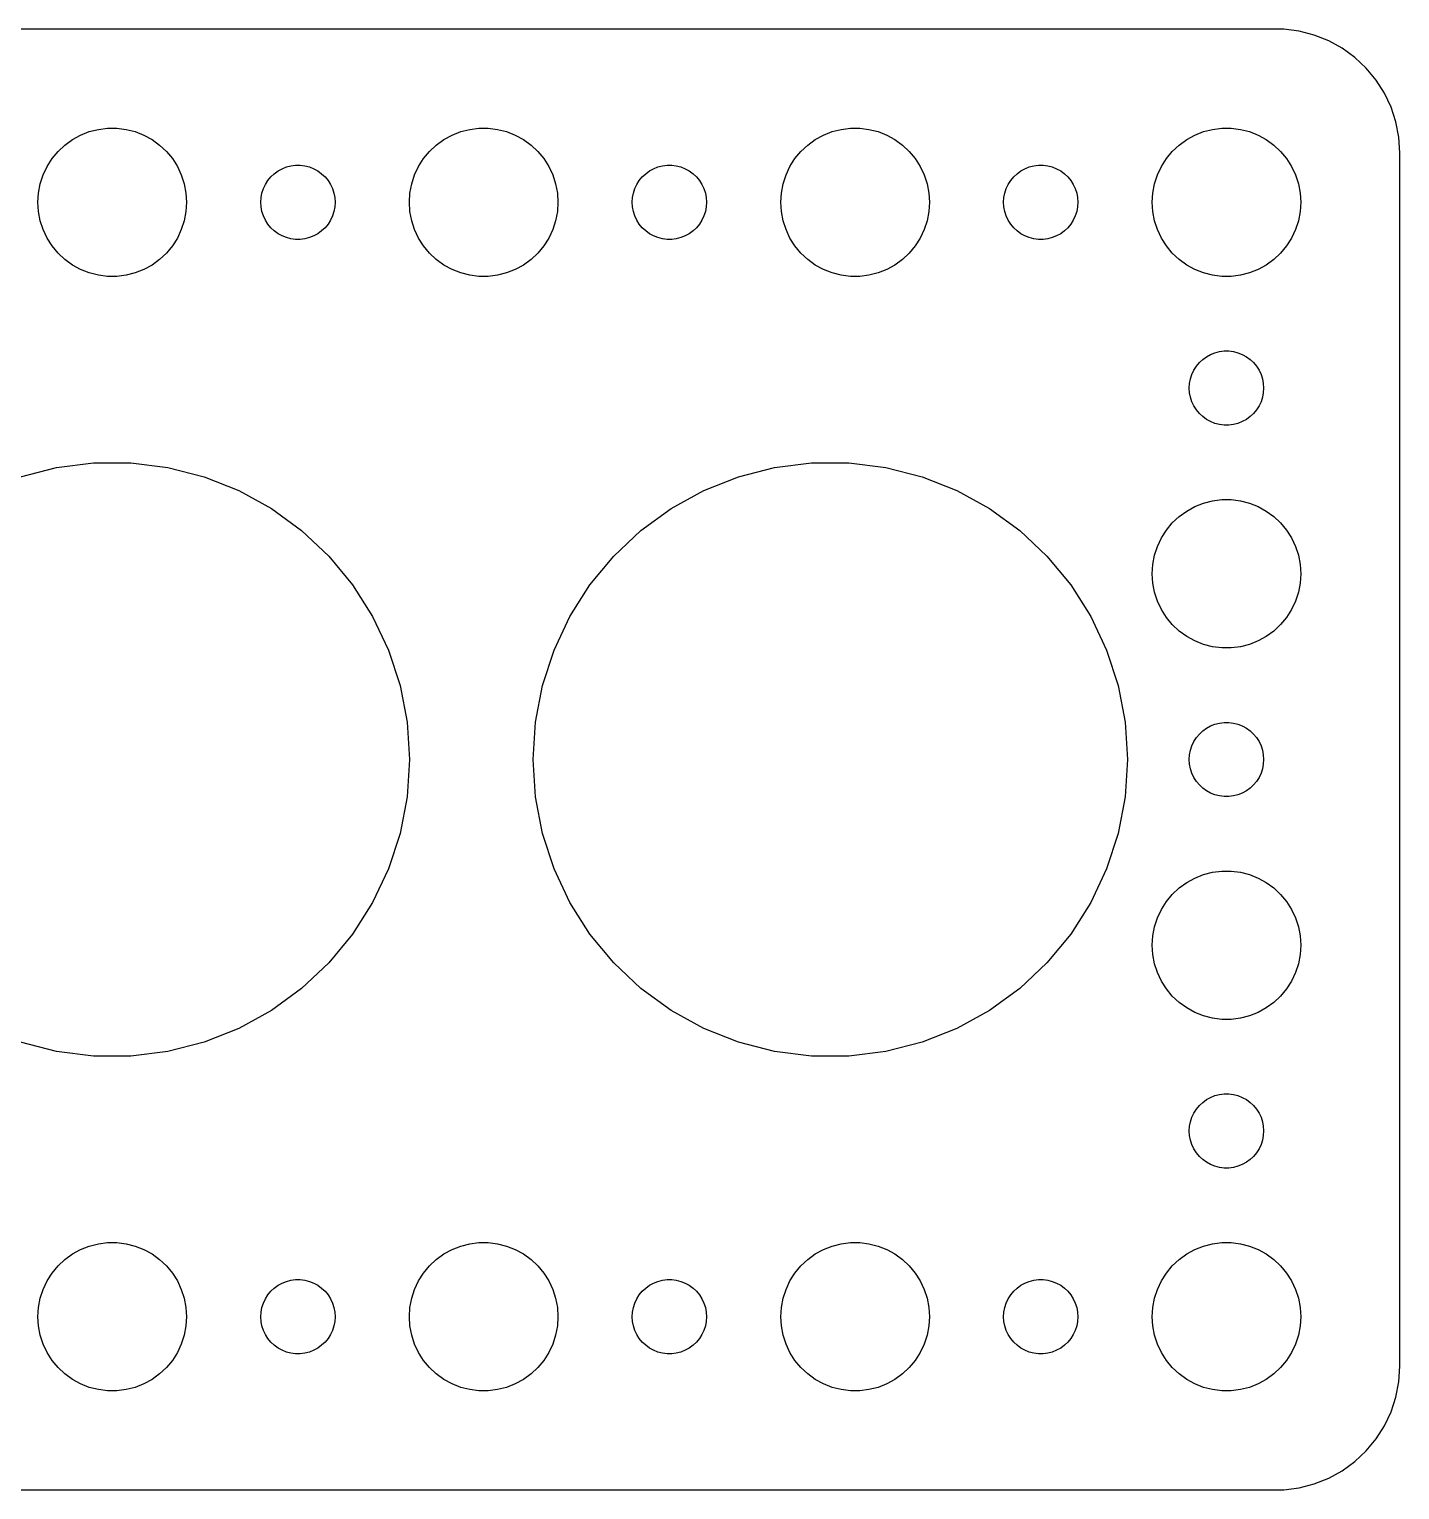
# Model space of a CAD drawing. Header units: metres. Extents: x -52 to 52, y 40 to 98.
# Drawn here: x -3.4 to 52, y 39.5 to 98.5 of the extents above; entities that cross this region are included whole.
import ezdxf

# ---------------------------------------------------------------- set-up
doc = ezdxf.new("R2010")
doc.units = ezdxf.units.M

msp = doc.modelspace()

# ---------------------------------------------------------------- linework, layer by layer
for p, q in [((47.3139, 98.4901), (-47.3139, 98.4901)), ((47.9369, 98.4114), (47.3139, 98.4901)), ((48.5451, 98.2553), (47.9369, 98.4114)), ((49.1289, 98.0241), (48.5451, 98.2553)), ((49.6791, 97.7216), (49.1289, 98.0241)), ((50.1871, 97.3526), (49.6791, 97.7216)), ((50.6448, 96.9227), (50.1871, 97.3526)), ((51.0451, 96.4389), (50.6448, 96.9227)), ((51.3815, 95.9088), (51.0451, 96.4389)), ((51.6489, 95.3406), (51.3815, 95.9088)), ((51.8429, 94.7434), (51.6489, 95.3406)), ((-0.92705, 94.3532), (-0.56213, 94.4469)), ((-0.56213, 94.4469), (-0.18837, 94.4941)), ((-0.18837, 94.4941), (0.18837, 94.4941)), ((0.18837, 94.4941), (0.56213, 94.4469)), ((0.56213, 94.4469), (0.92705, 94.3532)), ((14.0729, 94.3532), (14.4379, 94.4469)), ((14.4379, 94.4469), (14.8116, 94.4941)), ((14.8116, 94.4941), (15.1884, 94.4941)), ((15.1884, 94.4941), (15.5621, 94.4469)), ((15.5621, 94.4469), (15.927, 94.3532)), ((29.0729, 94.3532), (29.4379, 94.4469)), ((29.4379, 94.4469), (29.8116, 94.4941)), ((29.8116, 94.4941), (30.1884, 94.4941)), ((30.1884, 94.4941), (30.5621, 94.4469)), ((30.5621, 94.4469), (30.927, 94.3532)), ((44.0729, 94.3532), (44.4379, 94.4469)), ((44.4379, 94.4469), (44.8116, 94.4941)), ((44.8116, 94.4941), (45.1884, 94.4941)), ((45.1884, 94.4941), (45.5621, 94.4469)), ((45.5621, 94.4469), (45.927, 94.3532)), ((51.9606, 94.1267), (51.8429, 94.7434)), ((-2.1869, 93.5536), (-1.91226, 93.8115)), ((-1.91226, 93.8115), (-1.60747, 94.033)), ((-1.60747, 94.033), (-1.27733, 94.2145)), ((-1.27733, 94.2145), (-0.92705, 94.3532)), ((0.92705, 94.3532), (1.27733, 94.2145)), ((1.27733, 94.2145), (1.60747, 94.033)), ((1.60747, 94.033), (1.91226, 93.8115)), ((1.91226, 93.8115), (2.1869, 93.5536)), ((12.8131, 93.5536), (13.0877, 93.8115)), ((13.0877, 93.8115), (13.3925, 94.033)), ((13.3925, 94.033), (13.7227, 94.2145)), ((13.7227, 94.2145), (14.0729, 94.3532)), ((15.927, 94.3532), (16.2773, 94.2145)), ((16.2773, 94.2145), (16.6075, 94.033)), ((16.6075, 94.033), (16.9123, 93.8115)), ((16.9123, 93.8115), (17.1869, 93.5536)), ((27.8131, 93.5536), (28.0877, 93.8115)), ((28.0877, 93.8115), (28.3925, 94.033)), ((28.3925, 94.033), (28.7227, 94.2145)), ((28.7227, 94.2145), (29.0729, 94.3532)), ((30.927, 94.3532), (31.2773, 94.2145)), ((31.2773, 94.2145), (31.6075, 94.033)), ((31.6075, 94.033), (31.9123, 93.8115)), ((31.9123, 93.8115), (32.1869, 93.5536)), ((42.8131, 93.5536), (43.0877, 93.8115)), ((43.0877, 93.8115), (43.3925, 94.033)), ((43.3925, 94.033), (43.7227, 94.2145)), ((43.7227, 94.2145), (44.0729, 94.3532)), ((45.927, 94.3532), (46.2773, 94.2145)), ((46.2773, 94.2145), (46.6075, 94.033)), ((46.6075, 94.033), (46.9123, 93.8115)), ((46.9123, 93.8115), (47.1869, 93.5536)), ((52, 93.5), (51.9606, 94.1267)), ((-2.62891, 92.9453), (-2.42705, 93.2634)), ((-2.42705, 93.2634), (-2.1869, 93.5536)), ((2.1869, 93.5536), (2.42705, 93.2634)), ((2.42705, 93.2634), (2.62891, 92.9453)), ((12.3711, 92.9453), (12.5729, 93.2634)), ((12.5729, 93.2634), (12.8131, 93.5536)), ((17.1869, 93.5536), (17.427, 93.2634)), ((17.427, 93.2634), (17.6289, 92.9453)), ((27.3711, 92.9453), (27.5729, 93.2634)), ((27.5729, 93.2634), (27.8131, 93.5536)), ((32.1869, 93.5536), (32.427, 93.2634)), ((32.427, 93.2634), (32.6289, 92.9453)), ((42.3711, 92.9453), (42.5729, 93.2634)), ((42.5729, 93.2634), (42.8131, 93.5536)), ((47.1869, 93.5536), (47.427, 93.2634)), ((47.427, 93.2634), (47.6289, 92.9453)), ((52, 44.5), (52, 93.5)), ((-2.90575, 92.2461), (-2.78932, 92.6044)), ((-2.78932, 92.6044), (-2.62891, 92.9453)), ((2.62891, 92.9453), (2.78932, 92.6044)), ((2.78932, 92.6044), (2.90575, 92.2461)), ((6.40654, 92.5268), (6.54385, 92.6558)), ((6.54385, 92.6558), (6.69626, 92.7665)), ((6.69626, 92.7665), (6.86133, 92.8572)), ((6.86133, 92.8572), (7.03647, 92.9266)), ((7.03647, 92.9266), (7.21892, 92.9734)), ((7.21892, 92.9734), (7.40581, 92.997)), ((7.40581, 92.997), (7.59418, 92.997)), ((7.59418, 92.997), (7.78107, 92.9734)), ((7.78107, 92.9734), (7.96352, 92.9266)), ((7.96352, 92.9266), (8.13866, 92.8572)), ((8.13866, 92.8572), (8.30373, 92.7665)), ((8.30373, 92.7665), (8.45613, 92.6558)), ((8.45613, 92.6558), (8.59344, 92.5268)), ((12.0942, 92.2461), (12.2107, 92.6044)), ((12.2107, 92.6044), (12.3711, 92.9453)), ((17.6289, 92.9453), (17.7893, 92.6044)), ((17.7893, 92.6044), (17.9057, 92.2461)), ((21.4065, 92.5268), (21.5439, 92.6558)), ((21.5439, 92.6558), (21.6963, 92.7665)), ((21.6963, 92.7665), (21.8613, 92.8572)), ((21.8613, 92.8572), (22.0365, 92.9266)), ((22.0365, 92.9266), (22.2189, 92.9734)), ((22.2189, 92.9734), (22.4058, 92.997)), ((22.4058, 92.997), (22.5942, 92.997)), ((22.5942, 92.997), (22.7811, 92.9734)), ((22.7811, 92.9734), (22.9635, 92.9266)), ((22.9635, 92.9266), (23.1387, 92.8572)), ((23.1387, 92.8572), (23.3037, 92.7665)), ((23.3037, 92.7665), (23.4561, 92.6558)), ((23.4561, 92.6558), (23.5934, 92.5268)), ((27.0942, 92.2461), (27.2107, 92.6044)), ((27.2107, 92.6044), (27.3711, 92.9453)), ((32.6289, 92.9453), (32.7893, 92.6044)), ((32.7893, 92.6044), (32.9057, 92.2461)), ((36.4065, 92.5268), (36.5439, 92.6558)), ((36.5439, 92.6558), (36.6963, 92.7665)), ((36.6963, 92.7665), (36.8613, 92.8572)), ((36.8613, 92.8572), (37.0365, 92.9266)), ((37.0365, 92.9266), (37.2189, 92.9734)), ((37.2189, 92.9734), (37.4058, 92.997)), ((37.4058, 92.997), (37.5942, 92.997)), ((37.5942, 92.997), (37.7811, 92.9734)), ((37.7811, 92.9734), (37.9635, 92.9266)), ((37.9635, 92.9266), (38.1387, 92.8572)), ((38.1387, 92.8572), (38.3037, 92.7665)), ((38.3037, 92.7665), (38.4561, 92.6558)), ((38.4561, 92.6558), (38.5934, 92.5268)), ((42.0942, 92.2461), (42.2107, 92.6044)), ((42.2107, 92.6044), (42.3711, 92.9453)), ((47.6289, 92.9453), (47.7893, 92.6044)), ((47.7893, 92.6044), (47.9057, 92.2461)), ((-2.97633, 91.876), (-2.90575, 92.2461)), ((2.90575, 92.2461), (2.97633, 91.876)), ((6.04712, 91.873), (6.10533, 92.0522)), ((6.10533, 92.0522), (6.18553, 92.2226)), ((6.18553, 92.2226), (6.28647, 92.3817)), ((6.28647, 92.3817), (6.40654, 92.5268)), ((8.59344, 92.5268), (8.71352, 92.3817)), ((8.71352, 92.3817), (8.81445, 92.2226)), ((8.81445, 92.2226), (8.89465, 92.0522)), ((8.89465, 92.0522), (8.95287, 91.873)), ((12.0237, 91.876), (12.0942, 92.2461)), ((17.9057, 92.2461), (17.9763, 91.876)), ((21.0471, 91.873), (21.1053, 92.0522)), ((21.1053, 92.0522), (21.1855, 92.2226)), ((21.1855, 92.2226), (21.2865, 92.3817)), ((21.2865, 92.3817), (21.4065, 92.5268)), ((23.5934, 92.5268), (23.7135, 92.3817)), ((23.7135, 92.3817), (23.8145, 92.2226)), ((23.8145, 92.2226), (23.8947, 92.0522)), ((23.8947, 92.0522), (23.9529, 91.873)), ((27.0237, 91.876), (27.0942, 92.2461)), ((32.9057, 92.2461), (32.9763, 91.876)), ((36.0471, 91.873), (36.1053, 92.0522)), ((36.1053, 92.0522), (36.1855, 92.2226)), ((36.1855, 92.2226), (36.2865, 92.3817)), ((36.2865, 92.3817), (36.4065, 92.5268)), ((38.5934, 92.5268), (38.7135, 92.3817)), ((38.7135, 92.3817), (38.8145, 92.2226)), ((38.8145, 92.2226), (38.8947, 92.0522)), ((38.8947, 92.0522), (38.9529, 91.873)), ((42.0237, 91.876), (42.0942, 92.2461)), ((47.9057, 92.2461), (47.9763, 91.876)), ((-3, 91.5), (-2.97633, 91.876)), ((-2.97633, 91.124), (-3, 91.5)), ((2.97633, 91.876), (3, 91.5)), ((3, 91.5), (2.97633, 91.124)), ((6, 91.5), (6.01183, 91.688)), ((6.01183, 91.312), (6, 91.5)), ((6.01183, 91.688), (6.04712, 91.873)), ((8.95287, 91.873), (8.98816, 91.688)), ((8.98816, 91.688), (9, 91.5)), ((9, 91.5), (8.98816, 91.312)), ((12, 91.5), (12.0237, 91.876)), ((12.0237, 91.124), (12, 91.5)), ((17.9763, 91.876), (18, 91.5)), ((18, 91.5), (17.9763, 91.124)), ((21, 91.5), (21.0118, 91.688)), ((21.0118, 91.312), (21, 91.5)), ((21.0118, 91.688), (21.0471, 91.873)), ((23.9529, 91.873), (23.9882, 91.688)), ((23.9882, 91.688), (24, 91.5)), ((24, 91.5), (23.9882, 91.312)), ((27, 91.5), (27.0237, 91.876)), ((27.0237, 91.124), (27, 91.5)), ((32.9763, 91.876), (33, 91.5)), ((33, 91.5), (32.9763, 91.124)), ((36, 91.5), (36.0118, 91.688)), ((36.0118, 91.312), (36, 91.5)), ((36.0118, 91.688), (36.0471, 91.873)), ((38.9529, 91.873), (38.9882, 91.688)), ((38.9882, 91.688), (39, 91.5)), ((39, 91.5), (38.9882, 91.312)), ((42, 91.5), (42.0237, 91.876)), ((42.0237, 91.124), (42, 91.5)), ((47.9763, 91.876), (48, 91.5)), ((48, 91.5), (47.9763, 91.124)), ((-2.90575, 90.7539), (-2.97633, 91.124)), ((2.97633, 91.124), (2.90575, 90.7539)), ((6.04712, 91.127), (6.01183, 91.312)), ((6.10533, 90.9478), (6.04712, 91.127)), ((6.18553, 90.7774), (6.10533, 90.9478)), ((8.89465, 90.9478), (8.81445, 90.7774)), ((8.95287, 91.127), (8.89465, 90.9478)), ((8.98816, 91.312), (8.95287, 91.127)), ((12.0942, 90.7539), (12.0237, 91.124)), ((17.9763, 91.124), (17.9057, 90.7539)), ((21.0471, 91.127), (21.0118, 91.312)), ((21.1053, 90.9478), (21.0471, 91.127)), ((21.1855, 90.7774), (21.1053, 90.9478)), ((23.8947, 90.9478), (23.8145, 90.7774)), ((23.9529, 91.127), (23.8947, 90.9478)), ((23.9882, 91.312), (23.9529, 91.127)), ((27.0942, 90.7539), (27.0237, 91.124)), ((32.9763, 91.124), (32.9057, 90.7539)), ((36.0471, 91.127), (36.0118, 91.312)), ((36.1053, 90.9478), (36.0471, 91.127)), ((36.1855, 90.7774), (36.1053, 90.9478)), ((38.8947, 90.9478), (38.8145, 90.7774)), ((38.9529, 91.127), (38.8947, 90.9478)), ((38.9882, 91.312), (38.9529, 91.127)), ((42.0942, 90.7539), (42.0237, 91.124)), ((47.9763, 91.124), (47.9057, 90.7539)), ((-2.78932, 90.3956), (-2.90575, 90.7539)), ((-2.62891, 90.0547), (-2.78932, 90.3956)), ((2.78932, 90.3956), (2.62891, 90.0547)), ((2.90575, 90.7539), (2.78932, 90.3956)), ((6.28647, 90.6183), (6.18553, 90.7774)), ((6.40654, 90.4732), (6.28647, 90.6183)), ((6.54385, 90.3442), (6.40654, 90.4732)), ((6.69626, 90.2335), (6.54385, 90.3442)), ((8.45613, 90.3442), (8.30373, 90.2335)), ((8.59344, 90.4732), (8.45613, 90.3442)), ((8.71352, 90.6183), (8.59344, 90.4732)), ((8.81445, 90.7774), (8.71352, 90.6183)), ((12.2107, 90.3956), (12.0942, 90.7539)), ((12.3711, 90.0547), (12.2107, 90.3956)), ((17.7893, 90.3956), (17.6289, 90.0547)), ((17.9057, 90.7539), (17.7893, 90.3956)), ((21.2865, 90.6183), (21.1855, 90.7774)), ((21.4065, 90.4732), (21.2865, 90.6183)), ((21.5439, 90.3442), (21.4065, 90.4732)), ((21.6963, 90.2335), (21.5439, 90.3442)), ((23.4561, 90.3442), (23.3037, 90.2335)), ((23.5934, 90.4732), (23.4561, 90.3442)), ((23.7135, 90.6183), (23.5934, 90.4732)), ((23.8145, 90.7774), (23.7135, 90.6183)), ((27.2107, 90.3956), (27.0942, 90.7539)), ((27.3711, 90.0547), (27.2107, 90.3956)), ((32.7893, 90.3956), (32.6289, 90.0547)), ((32.9057, 90.7539), (32.7893, 90.3956)), ((36.2865, 90.6183), (36.1855, 90.7774)), ((36.4065, 90.4732), (36.2865, 90.6183)), ((36.5439, 90.3442), (36.4065, 90.4732)), ((36.6963, 90.2335), (36.5439, 90.3442)), ((38.4561, 90.3442), (38.3037, 90.2335)), ((38.5934, 90.4732), (38.4561, 90.3442)), ((38.7135, 90.6183), (38.5934, 90.4732)), ((38.8145, 90.7774), (38.7135, 90.6183)), ((42.2107, 90.3956), (42.0942, 90.7539)), ((42.3711, 90.0547), (42.2107, 90.3956)), ((47.7893, 90.3956), (47.6289, 90.0547)), ((47.9057, 90.7539), (47.7893, 90.3956)), ((-2.42705, 89.7366), (-2.62891, 90.0547)), ((-2.1869, 89.4464), (-2.42705, 89.7366)), ((2.42705, 89.7366), (2.1869, 89.4464)), ((2.62891, 90.0547), (2.42705, 89.7366)), ((6.86133, 90.1427), (6.69626, 90.2335)), ((7.03647, 90.0734), (6.86133, 90.1427)), ((7.21892, 90.0266), (7.03647, 90.0734)), ((7.40581, 90.003), (7.21892, 90.0266)), ((7.59418, 90.003), (7.40581, 90.003)), ((7.78107, 90.0266), (7.59418, 90.003)), ((7.96352, 90.0734), (7.78107, 90.0266)), ((8.13866, 90.1427), (7.96352, 90.0734)), ((8.30373, 90.2335), (8.13866, 90.1427)), ((12.5729, 89.7366), (12.3711, 90.0547)), ((12.8131, 89.4464), (12.5729, 89.7366)), ((17.427, 89.7366), (17.1869, 89.4464)), ((17.6289, 90.0547), (17.427, 89.7366)), ((21.8613, 90.1427), (21.6963, 90.2335)), ((22.0365, 90.0734), (21.8613, 90.1427)), ((22.2189, 90.0266), (22.0365, 90.0734)), ((22.4058, 90.003), (22.2189, 90.0266)), ((22.5942, 90.003), (22.4058, 90.003)), ((22.7811, 90.0266), (22.5942, 90.003)), ((22.9635, 90.0734), (22.7811, 90.0266)), ((23.1387, 90.1427), (22.9635, 90.0734)), ((23.3037, 90.2335), (23.1387, 90.1427)), ((27.5729, 89.7366), (27.3711, 90.0547)), ((27.8131, 89.4464), (27.5729, 89.7366)), ((32.427, 89.7366), (32.1869, 89.4464)), ((32.6289, 90.0547), (32.427, 89.7366)), ((36.8613, 90.1427), (36.6963, 90.2335)), ((37.0365, 90.0734), (36.8613, 90.1427)), ((37.2189, 90.0266), (37.0365, 90.0734)), ((37.4058, 90.003), (37.2189, 90.0266)), ((37.5942, 90.003), (37.4058, 90.003)), ((37.7811, 90.0266), (37.5942, 90.003)), ((37.9635, 90.0734), (37.7811, 90.0266)), ((38.1387, 90.1427), (37.9635, 90.0734)), ((38.3037, 90.2335), (38.1387, 90.1427)), ((42.5729, 89.7366), (42.3711, 90.0547)), ((42.8131, 89.4464), (42.5729, 89.7366)), ((47.427, 89.7366), (47.1869, 89.4464)), ((47.6289, 90.0547), (47.427, 89.7366)), ((-1.91226, 89.1884), (-2.1869, 89.4464)), ((-1.60747, 88.967), (-1.91226, 89.1884)), ((1.91226, 89.1884), (1.60747, 88.967)), ((2.1869, 89.4464), (1.91226, 89.1884)), ((13.0877, 89.1884), (12.8131, 89.4464)), ((13.3925, 88.967), (13.0877, 89.1884)), ((16.9123, 89.1884), (16.6075, 88.967)), ((17.1869, 89.4464), (16.9123, 89.1884)), ((28.0877, 89.1884), (27.8131, 89.4464)), ((28.3925, 88.967), (28.0877, 89.1884)), ((31.9123, 89.1884), (31.6075, 88.967)), ((32.1869, 89.4464), (31.9123, 89.1884)), ((43.0877, 89.1884), (42.8131, 89.4464)), ((43.3925, 88.967), (43.0877, 89.1884)), ((46.9123, 89.1884), (46.6075, 88.967)), ((47.1869, 89.4464), (46.9123, 89.1884)), ((-1.27733, 88.7855), (-1.60747, 88.967)), ((-0.92705, 88.6468), (-1.27733, 88.7855)), ((-0.56213, 88.5531), (-0.92705, 88.6468)), ((-0.18837, 88.5059), (-0.56213, 88.5531)), ((0.18837, 88.5059), (-0.18837, 88.5059)), ((0.56213, 88.5531), (0.18837, 88.5059)), ((0.92705, 88.6468), (0.56213, 88.5531)), ((1.27733, 88.7855), (0.92705, 88.6468)), ((1.60747, 88.967), (1.27733, 88.7855)), ((13.7227, 88.7855), (13.3925, 88.967)), ((14.0729, 88.6468), (13.7227, 88.7855)), ((14.4379, 88.5531), (14.0729, 88.6468)), ((14.8116, 88.5059), (14.4379, 88.5531)), ((15.1884, 88.5059), (14.8116, 88.5059)), ((15.5621, 88.5531), (15.1884, 88.5059)), ((15.927, 88.6468), (15.5621, 88.5531)), ((16.2773, 88.7855), (15.927, 88.6468)), ((16.6075, 88.967), (16.2773, 88.7855)), ((28.7227, 88.7855), (28.3925, 88.967)), ((29.0729, 88.6468), (28.7227, 88.7855)), ((29.4379, 88.5531), (29.0729, 88.6468)), ((29.8116, 88.5059), (29.4379, 88.5531)), ((30.1884, 88.5059), (29.8116, 88.5059)), ((30.5621, 88.5531), (30.1884, 88.5059)), ((30.927, 88.6468), (30.5621, 88.5531)), ((31.2773, 88.7855), (30.927, 88.6468)), ((31.6075, 88.967), (31.2773, 88.7855)), ((43.7227, 88.7855), (43.3925, 88.967)), ((44.0729, 88.6468), (43.7227, 88.7855)), ((44.4379, 88.5531), (44.0729, 88.6468)), ((44.8116, 88.5059), (44.4379, 88.5531)), ((45.1884, 88.5059), (44.8116, 88.5059)), ((45.5621, 88.5531), (45.1884, 88.5059)), ((45.927, 88.6468), (45.5621, 88.5531)), ((46.2773, 88.7855), (45.927, 88.6468)), ((46.6075, 88.967), (46.2773, 88.7855)), ((43.7865, 84.8817), (43.9065, 85.0268)), ((43.9065, 85.0268), (44.0439, 85.1558)), ((44.0439, 85.1558), (44.1963, 85.2665)), ((44.1963, 85.2665), (44.3613, 85.3572)), ((44.3613, 85.3572), (44.5365, 85.4266)), ((44.5365, 85.4266), (44.7189, 85.4734)), ((44.7189, 85.4734), (44.9058, 85.497)), ((44.9058, 85.497), (45.0942, 85.497)), ((45.0942, 85.497), (45.2811, 85.4734)), ((45.2811, 85.4734), (45.4635, 85.4266)), ((45.4635, 85.4266), (45.6387, 85.3572)), ((45.6387, 85.3572), (45.8037, 85.2665)), ((45.8037, 85.2665), (45.9561, 85.1558)), ((45.9561, 85.1558), (46.0934, 85.0268)), ((46.0934, 85.0268), (46.2135, 84.8817)), ((43.5118, 84.188), (43.5471, 84.373)), ((43.5471, 84.373), (43.6053, 84.5522)), ((43.6053, 84.5522), (43.6855, 84.7226)), ((43.6855, 84.7226), (43.7865, 84.8817)), ((46.2135, 84.8817), (46.3145, 84.7226)), ((46.3145, 84.7226), (46.3947, 84.5522)), ((46.3947, 84.5522), (46.4529, 84.373)), ((46.4529, 84.373), (46.4882, 84.188)), ((43.5, 84), (43.5118, 84.188)), ((43.5118, 83.812), (43.5, 84)), ((43.5471, 83.627), (43.5118, 83.812)), ((46.4882, 83.812), (46.4529, 83.627)), ((46.4882, 84.188), (46.5, 84)), ((46.5, 84), (46.4882, 83.812)), ((43.6053, 83.4478), (43.5471, 83.627)), ((43.6855, 83.2774), (43.6053, 83.4478)), ((43.7865, 83.1183), (43.6855, 83.2774)), ((46.3145, 83.2774), (46.2135, 83.1183)), ((46.3947, 83.4478), (46.3145, 83.2774)), ((46.4529, 83.627), (46.3947, 83.4478)), ((43.9065, 82.9732), (43.7865, 83.1183)), ((44.0439, 82.8442), (43.9065, 82.9732)), ((44.1963, 82.7335), (44.0439, 82.8442)), ((44.3613, 82.6427), (44.1963, 82.7335)), ((44.5365, 82.5734), (44.3613, 82.6427)), ((44.7189, 82.5266), (44.5365, 82.5734)), ((45.4635, 82.5734), (45.2811, 82.5266)), ((45.6387, 82.6427), (45.4635, 82.5734)), ((45.8037, 82.7335), (45.6387, 82.6427)), ((45.9561, 82.8442), (45.8037, 82.7335)), ((46.0934, 82.9732), (45.9561, 82.8442)), ((46.2135, 83.1183), (46.0934, 82.9732)), ((44.9058, 82.5029), (44.7189, 82.5266)), ((45.0942, 82.5029), (44.9058, 82.5029)), ((45.2811, 82.5266), (45.0942, 82.5029)), ((-2.24857, 80.7874), (-0.75348, 80.9763)), ((-0.75348, 80.9763), (0.75348, 80.9763)), ((0.75348, 80.9763), (2.24857, 80.7874)), ((26.7514, 80.7874), (28.2465, 80.9763)), ((28.2465, 80.9763), (29.7535, 80.9763)), ((29.7535, 80.9763), (31.2486, 80.7874)), ((-3.70819, 80.4127), (-2.24857, 80.7874)), ((2.24857, 80.7874), (3.70819, 80.4127)), ((3.70819, 80.4127), (5.10934, 79.8579)), ((23.8906, 79.8579), (25.2918, 80.4127)), ((25.2918, 80.4127), (26.7514, 80.7874)), ((31.2486, 80.7874), (32.7082, 80.4127)), ((32.7082, 80.4127), (34.1093, 79.8579)), ((5.10934, 79.8579), (6.42992, 79.1319)), ((22.5701, 79.1319), (23.8906, 79.8579)), ((34.1093, 79.8579), (35.4299, 79.1319)), ((6.42992, 79.1319), (7.64908, 78.2462)), ((21.3509, 78.2462), (22.5701, 79.1319)), ((35.4299, 79.1319), (36.6491, 78.2462)), ((43.3925, 79.033), (43.7227, 79.2145)), ((43.7227, 79.2145), (44.0729, 79.3532)), ((44.0729, 79.3532), (44.4379, 79.4469)), ((44.4379, 79.4469), (44.8116, 79.4941)), ((44.8116, 79.4941), (45.1884, 79.4941)), ((45.1884, 79.4941), (45.5621, 79.4469)), ((45.5621, 79.4469), (45.927, 79.3532)), ((45.927, 79.3532), (46.2773, 79.2145)), ((46.2773, 79.2145), (46.6075, 79.033)), ((42.5729, 78.2634), (42.8131, 78.5536)), ((42.8131, 78.5536), (43.0877, 78.8115)), ((43.0877, 78.8115), (43.3925, 79.033)), ((46.6075, 79.033), (46.9123, 78.8115)), ((46.9123, 78.8115), (47.1869, 78.5536)), ((47.1869, 78.5536), (47.427, 78.2634)), ((7.64908, 78.2462), (8.74762, 77.2146)), ((20.2524, 77.2146), (21.3509, 78.2462)), ((36.6491, 78.2462), (37.7476, 77.2146)), ((42.2107, 77.6044), (42.3711, 77.9453)), ((42.3711, 77.9453), (42.5729, 78.2634)), ((47.427, 78.2634), (47.6289, 77.9453)), ((47.6289, 77.9453), (47.7893, 77.6044)), ((42.0942, 77.2461), (42.2107, 77.6044)), ((47.7893, 77.6044), (47.9057, 77.2461)), ((8.74762, 77.2146), (9.70819, 76.0534)), ((19.2918, 76.0534), (20.2524, 77.2146)), ((37.7476, 77.2146), (38.7082, 76.0534)), ((42, 76.5), (42.0237, 76.876)), ((42.0237, 76.876), (42.0942, 77.2461)), ((47.9057, 77.2461), (47.9763, 76.876)), ((47.9763, 76.876), (48, 76.5)), ((42.0237, 76.124), (42, 76.5)), ((42.0942, 75.7539), (42.0237, 76.124)), ((47.9763, 76.124), (47.9057, 75.7539)), ((48, 76.5), (47.9763, 76.124)), ((9.70819, 76.0534), (10.5157, 74.781)), ((18.4843, 74.781), (19.2918, 76.0534)), ((38.7082, 76.0534), (39.5157, 74.781)), ((42.2107, 75.3956), (42.0942, 75.7539)), ((47.9057, 75.7539), (47.7893, 75.3956)), ((42.3711, 75.0547), (42.2107, 75.3956)), ((42.5729, 74.7366), (42.3711, 75.0547)), ((47.6289, 75.0547), (47.427, 74.7366)), ((47.7893, 75.3956), (47.6289, 75.0547)), ((10.5157, 74.781), (11.1573, 73.4175)), ((17.8427, 73.4175), (18.4843, 74.781)), ((39.5157, 74.781), (40.1573, 73.4175)), ((42.8131, 74.4464), (42.5729, 74.7366)), ((43.0877, 74.1884), (42.8131, 74.4464)), ((47.1869, 74.4464), (46.9123, 74.1884)), ((47.427, 74.7366), (47.1869, 74.4464)), ((43.3925, 73.967), (43.0877, 74.1884)), ((43.7227, 73.7855), (43.3925, 73.967)), ((44.0729, 73.6468), (43.7227, 73.7855)), ((46.2773, 73.7855), (45.927, 73.6468)), ((46.6075, 73.967), (46.2773, 73.7855)), ((46.9123, 74.1884), (46.6075, 73.967)), ((11.1573, 73.4175), (11.623, 71.9843)), ((17.377, 71.9843), (17.8427, 73.4175)), ((40.1573, 73.4175), (40.623, 71.9843)), ((44.4379, 73.5531), (44.0729, 73.6468)), ((44.8116, 73.5059), (44.4379, 73.5531)), ((45.1884, 73.5059), (44.8116, 73.5059)), ((45.5621, 73.5531), (45.1884, 73.5059)), ((45.927, 73.6468), (45.5621, 73.5531)), ((11.623, 71.9843), (11.9054, 70.504)), ((17.0946, 70.504), (17.377, 71.9843)), ((40.623, 71.9843), (40.9054, 70.504)), ((11.9054, 70.504), (12, 69)), ((17, 69), (17.0946, 70.504)), ((40.9054, 70.504), (41, 69)), ((44.0439, 70.1558), (44.1963, 70.2665)), ((44.1963, 70.2665), (44.3613, 70.3572)), ((44.3613, 70.3572), (44.5365, 70.4266)), ((44.5365, 70.4266), (44.7189, 70.4734)), ((44.7189, 70.4734), (44.9058, 70.497)), ((44.9058, 70.497), (45.0942, 70.497)), ((45.0942, 70.497), (45.2811, 70.4734)), ((45.2811, 70.4734), (45.4635, 70.4266)), ((45.4635, 70.4266), (45.6387, 70.3572)), ((45.6387, 70.3572), (45.8037, 70.2665)), ((45.8037, 70.2665), (45.9561, 70.1558)), ((43.6053, 69.5522), (43.6855, 69.7226)), ((43.6855, 69.7226), (43.7865, 69.8817)), ((43.7865, 69.8817), (43.9065, 70.0268)), ((43.9065, 70.0268), (44.0439, 70.1558)), ((45.9561, 70.1558), (46.0934, 70.0268)), ((46.0934, 70.0268), (46.2135, 69.8817)), ((46.2135, 69.8817), (46.3145, 69.7226)), ((46.3145, 69.7226), (46.3947, 69.5522)), ((43.5, 69), (43.5118, 69.188)), ((43.5118, 69.188), (43.5471, 69.373)), ((43.5471, 69.373), (43.6053, 69.5522)), ((46.3947, 69.5522), (46.4529, 69.373)), ((46.4529, 69.373), (46.4882, 69.188)), ((46.4882, 69.188), (46.5, 69)), ((12, 69), (11.9054, 67.496)), ((17.0946, 67.496), (17, 69)), ((41, 69), (40.9054, 67.496)), ((43.5118, 68.812), (43.5, 69)), ((43.5471, 68.627), (43.5118, 68.812)), ((43.6053, 68.4478), (43.5471, 68.627)), ((43.6855, 68.2774), (43.6053, 68.4478)), ((46.3947, 68.4478), (46.3145, 68.2774)), ((46.4529, 68.627), (46.3947, 68.4478)), ((46.4882, 68.812), (46.4529, 68.627)), ((46.5, 69), (46.4882, 68.812)), ((43.7865, 68.1183), (43.6855, 68.2774)), ((43.9065, 67.9732), (43.7865, 68.1183)), ((44.0439, 67.8442), (43.9065, 67.9732)), ((44.1963, 67.7335), (44.0439, 67.8442)), ((45.9561, 67.8442), (45.8037, 67.7335)), ((46.0934, 67.9732), (45.9561, 67.8442)), ((46.2135, 68.1183), (46.0934, 67.9732)), ((46.3145, 68.2774), (46.2135, 68.1183)), ((11.9054, 67.496), (11.623, 66.0157)), ((17.377, 66.0157), (17.0946, 67.496)), ((40.9054, 67.496), (40.623, 66.0157)), ((44.3613, 67.6428), (44.1963, 67.7335)), ((44.5365, 67.5734), (44.3613, 67.6428)), ((44.7189, 67.5266), (44.5365, 67.5734)), ((44.9058, 67.503), (44.7189, 67.5266)), ((45.0942, 67.503), (44.9058, 67.503)), ((45.2811, 67.5266), (45.0942, 67.503)), ((45.4635, 67.5734), (45.2811, 67.5266)), ((45.6387, 67.6428), (45.4635, 67.5734)), ((45.8037, 67.7335), (45.6387, 67.6428)), ((11.623, 66.0157), (11.1573, 64.5825)), ((17.8427, 64.5825), (17.377, 66.0157)), ((40.623, 66.0157), (40.1573, 64.5825)), ((11.1573, 64.5825), (10.5157, 63.219)), ((18.4843, 63.219), (17.8427, 64.5825)), ((40.1573, 64.5825), (39.5157, 63.219)), ((43.7227, 64.2145), (44.0729, 64.3532)), ((44.0729, 64.3532), (44.4379, 64.4469)), ((44.4379, 64.4469), (44.8116, 64.4941)), ((44.8116, 64.4941), (45.1884, 64.4941)), ((45.1884, 64.4941), (45.5621, 64.4469)), ((45.5621, 64.4469), (45.927, 64.3532)), ((45.927, 64.3532), (46.2773, 64.2145)), ((42.8131, 63.5536), (43.0877, 63.8116)), ((43.0877, 63.8116), (43.3925, 64.033)), ((43.3925, 64.033), (43.7227, 64.2145)), ((46.2773, 64.2145), (46.6075, 64.033)), ((46.6075, 64.033), (46.9123, 63.8116)), ((46.9123, 63.8116), (47.1869, 63.5536)), ((10.5157, 63.219), (9.70819, 61.9466)), ((19.2918, 61.9466), (18.4843, 63.219)), ((39.5157, 63.219), (38.7082, 61.9466)), ((42.3711, 62.9453), (42.5729, 63.2634)), ((42.5729, 63.2634), (42.8131, 63.5536)), ((47.1869, 63.5536), (47.427, 63.2634)), ((47.427, 63.2634), (47.6289, 62.9453)), ((42.0942, 62.2461), (42.2107, 62.6044)), ((42.2107, 62.6044), (42.3711, 62.9453)), ((47.6289, 62.9453), (47.7893, 62.6044)), ((47.7893, 62.6044), (47.9057, 62.2461)), ((9.70819, 61.9466), (8.74762, 60.7854)), ((20.2524, 60.7854), (19.2918, 61.9466)), ((38.7082, 61.9466), (37.7476, 60.7854)), ((42.0237, 61.876), (42.0942, 62.2461)), ((47.9057, 62.2461), (47.9763, 61.876)), ((42, 61.5), (42.0237, 61.876)), ((42.0237, 61.124), (42, 61.5)), ((47.9763, 61.876), (48, 61.5)), ((48, 61.5), (47.9763, 61.124)), ((8.74762, 60.7854), (7.64908, 59.7538)), ((21.3509, 59.7538), (20.2524, 60.7854)), ((37.7476, 60.7854), (36.6491, 59.7538)), ((42.0942, 60.7539), (42.0237, 61.124)), ((42.2107, 60.3956), (42.0942, 60.7539)), ((47.9057, 60.7539), (47.7893, 60.3956)), ((47.9763, 61.124), (47.9057, 60.7539)), ((42.3711, 60.0547), (42.2107, 60.3956)), ((47.7893, 60.3956), (47.6289, 60.0547)), ((7.64908, 59.7538), (6.42992, 58.8681)), ((22.5701, 58.8681), (21.3509, 59.7538)), ((36.6491, 59.7538), (35.4299, 58.8681)), ((42.5729, 59.7366), (42.3711, 60.0547)), ((42.8131, 59.4464), (42.5729, 59.7366)), ((47.427, 59.7366), (47.1869, 59.4464)), ((47.6289, 60.0547), (47.427, 59.7366)), ((43.0877, 59.1885), (42.8131, 59.4464)), ((43.3925, 58.967), (43.0877, 59.1885)), ((46.9123, 59.1885), (46.6075, 58.967)), ((47.1869, 59.4464), (46.9123, 59.1885)), ((6.42992, 58.8681), (5.10934, 58.1421)), ((23.8906, 58.1421), (22.5701, 58.8681)), ((35.4299, 58.8681), (34.1093, 58.1421)), ((43.7227, 58.7855), (43.3925, 58.967)), ((44.0729, 58.6468), (43.7227, 58.7855)), ((44.4379, 58.5531), (44.0729, 58.6468)), ((44.8116, 58.5059), (44.4379, 58.5531)), ((45.1884, 58.5059), (44.8116, 58.5059)), ((45.5621, 58.5531), (45.1884, 58.5059)), ((45.927, 58.6468), (45.5621, 58.5531)), ((46.2773, 58.7855), (45.927, 58.6468)), ((46.6075, 58.967), (46.2773, 58.7855)), ((5.10934, 58.1421), (3.70819, 57.5873)), ((25.2918, 57.5873), (23.8906, 58.1421)), ((34.1093, 58.1421), (32.7082, 57.5873)), ((-2.24857, 57.2126), (-3.70819, 57.5873)), ((-0.75348, 57.0237), (-2.24857, 57.2126)), ((2.24857, 57.2126), (0.75348, 57.0237)), ((3.70819, 57.5873), (2.24857, 57.2126)), ((26.7514, 57.2126), (25.2918, 57.5873)), ((28.2465, 57.0237), (26.7514, 57.2126)), ((31.2486, 57.2126), (29.7535, 57.0237)), ((32.7082, 57.5873), (31.2486, 57.2126)), ((0.75348, 57.0237), (-0.75348, 57.0237)), ((29.7535, 57.0237), (28.2465, 57.0237)), ((44.5365, 55.4266), (44.7189, 55.4734)), ((44.7189, 55.4734), (44.9058, 55.4971)), ((44.9058, 55.4971), (45.0942, 55.4971)), ((45.0942, 55.4971), (45.2811, 55.4734)), ((45.2811, 55.4734), (45.4635, 55.4266)), ((43.6855, 54.7226), (43.7865, 54.8817)), ((43.7865, 54.8817), (43.9065, 55.0268)), ((43.9065, 55.0268), (44.0439, 55.1558)), ((44.0439, 55.1558), (44.1963, 55.2665)), ((44.1963, 55.2665), (44.3613, 55.3573)), ((44.3613, 55.3573), (44.5365, 55.4266)), ((45.4635, 55.4266), (45.6387, 55.3573)), ((45.6387, 55.3573), (45.8037, 55.2665)), ((45.8037, 55.2665), (45.9561, 55.1558)), ((45.9561, 55.1558), (46.0934, 55.0268)), ((46.0934, 55.0268), (46.2135, 54.8817)), ((46.2135, 54.8817), (46.3145, 54.7226)), ((43.5118, 54.188), (43.5471, 54.373)), ((43.5471, 54.373), (43.6053, 54.5522)), ((43.6053, 54.5522), (43.6855, 54.7226)), ((46.3145, 54.7226), (46.3947, 54.5522)), ((46.3947, 54.5522), (46.4529, 54.373)), ((46.4529, 54.373), (46.4882, 54.188)), ((43.5, 54), (43.5118, 54.188)), ((43.5118, 53.812), (43.5, 54)), ((43.5471, 53.627), (43.5118, 53.812)), ((46.4882, 53.812), (46.4529, 53.627)), ((46.4882, 54.188), (46.5, 54)), ((46.5, 54), (46.4882, 53.812)), ((43.6053, 53.4478), (43.5471, 53.627)), ((43.6855, 53.2774), (43.6053, 53.4478)), ((43.7865, 53.1183), (43.6855, 53.2774)), ((43.9065, 52.9732), (43.7865, 53.1183)), ((46.2135, 53.1183), (46.0934, 52.9732)), ((46.3145, 53.2774), (46.2135, 53.1183)), ((46.3947, 53.4478), (46.3145, 53.2774)), ((46.4529, 53.627), (46.3947, 53.4478)), ((44.0439, 52.8442), (43.9065, 52.9732)), ((44.1963, 52.7335), (44.0439, 52.8442)), ((44.3613, 52.6428), (44.1963, 52.7335)), ((44.5365, 52.5734), (44.3613, 52.6428)), ((44.7189, 52.5266), (44.5365, 52.5734)), ((44.9058, 52.503), (44.7189, 52.5266)), ((45.0942, 52.503), (44.9058, 52.503)), ((45.2811, 52.5266), (45.0942, 52.503)), ((45.4635, 52.5734), (45.2811, 52.5266)), ((45.6387, 52.6428), (45.4635, 52.5734)), ((45.8037, 52.7335), (45.6387, 52.6428)), ((45.9561, 52.8442), (45.8037, 52.7335)), ((46.0934, 52.9732), (45.9561, 52.8442)), ((-1.91226, 48.8116), (-1.60747, 49.033)), ((-1.60747, 49.033), (-1.27733, 49.2145)), ((-1.27733, 49.2145), (-0.92705, 49.3532)), ((-0.92705, 49.3532), (-0.56213, 49.4469)), ((-0.56213, 49.4469), (-0.18837, 49.4941)), ((-0.18837, 49.4941), (0.18837, 49.4941)), ((0.18837, 49.4941), (0.56213, 49.4469)), ((0.56213, 49.4469), (0.92705, 49.3532)), ((0.92705, 49.3532), (1.27733, 49.2145)), ((1.27733, 49.2145), (1.60747, 49.033)), ((1.60747, 49.033), (1.91226, 48.8116)), ((13.0877, 48.8116), (13.3925, 49.033)), ((13.3925, 49.033), (13.7227, 49.2145)), ((13.7227, 49.2145), (14.0729, 49.3532)), ((14.0729, 49.3532), (14.4379, 49.4469)), ((14.4379, 49.4469), (14.8116, 49.4941)), ((14.8116, 49.4941), (15.1884, 49.4941)), ((15.1884, 49.4941), (15.5621, 49.4469)), ((15.5621, 49.4469), (15.927, 49.3532)), ((15.927, 49.3532), (16.2773, 49.2145)), ((16.2773, 49.2145), (16.6075, 49.033)), ((16.6075, 49.033), (16.9123, 48.8116)), ((28.0877, 48.8116), (28.3925, 49.033)), ((28.3925, 49.033), (28.7227, 49.2145)), ((28.7227, 49.2145), (29.0729, 49.3532)), ((29.0729, 49.3532), (29.4379, 49.4469)), ((29.4379, 49.4469), (29.8116, 49.4941)), ((29.8116, 49.4941), (30.1884, 49.4941)), ((30.1884, 49.4941), (30.5621, 49.4469)), ((30.5621, 49.4469), (30.927, 49.3532)), ((30.927, 49.3532), (31.2773, 49.2145)), ((31.2773, 49.2145), (31.6075, 49.033)), ((31.6075, 49.033), (31.9123, 48.8116)), ((43.0877, 48.8116), (43.3925, 49.033)), ((43.3925, 49.033), (43.7227, 49.2145)), ((43.7227, 49.2145), (44.0729, 49.3532)), ((44.0729, 49.3532), (44.4379, 49.4469)), ((44.4379, 49.4469), (44.8116, 49.4941)), ((44.8116, 49.4941), (45.1884, 49.4941)), ((45.1884, 49.4941), (45.5621, 49.4469)), ((45.5621, 49.4469), (45.927, 49.3532)), ((45.927, 49.3532), (46.2773, 49.2145)), ((46.2773, 49.2145), (46.6075, 49.033)), ((46.6075, 49.033), (46.9123, 48.8116)), ((-2.42705, 48.2634), (-2.1869, 48.5536)), ((-2.1869, 48.5536), (-1.91226, 48.8116)), ((1.91226, 48.8116), (2.1869, 48.5536)), ((2.1869, 48.5536), (2.42705, 48.2634)), ((12.5729, 48.2634), (12.8131, 48.5536)), ((12.8131, 48.5536), (13.0877, 48.8116)), ((16.9123, 48.8116), (17.1869, 48.5536)), ((17.1869, 48.5536), (17.427, 48.2634)), ((27.5729, 48.2634), (27.8131, 48.5536)), ((27.8131, 48.5536), (28.0877, 48.8116)), ((31.9123, 48.8116), (32.1869, 48.5536)), ((32.1869, 48.5536), (32.427, 48.2634)), ((42.5729, 48.2634), (42.8131, 48.5536)), ((42.8131, 48.5536), (43.0877, 48.8116)), ((46.9123, 48.8116), (47.1869, 48.5536)), ((47.1869, 48.5536), (47.427, 48.2634)), ((-2.78932, 47.6044), (-2.62891, 47.9453)), ((-2.62891, 47.9453), (-2.42705, 48.2634)), ((2.42705, 48.2634), (2.62891, 47.9453)), ((2.62891, 47.9453), (2.78932, 47.6044)), ((6.69626, 47.7665), (6.86133, 47.8573)), ((6.86133, 47.8573), (7.03647, 47.9266)), ((7.03647, 47.9266), (7.21892, 47.9734)), ((7.21892, 47.9734), (7.40581, 47.997)), ((7.40581, 47.997), (7.59418, 47.997)), ((7.59418, 47.997), (7.78107, 47.9734)), ((7.78107, 47.9734), (7.96352, 47.9266)), ((7.96352, 47.9266), (8.13866, 47.8573)), ((8.13866, 47.8573), (8.30373, 47.7665)), ((12.2107, 47.6044), (12.3711, 47.9453)), ((12.3711, 47.9453), (12.5729, 48.2634)), ((17.427, 48.2634), (17.6289, 47.9453)), ((17.6289, 47.9453), (17.7893, 47.6044)), ((21.6963, 47.7665), (21.8613, 47.8573)), ((21.8613, 47.8573), (22.0365, 47.9266)), ((22.0365, 47.9266), (22.2189, 47.9734)), ((22.2189, 47.9734), (22.4058, 47.997)), ((22.4058, 47.997), (22.5942, 47.997)), ((22.5942, 47.997), (22.7811, 47.9734)), ((22.7811, 47.9734), (22.9635, 47.9266)), ((22.9635, 47.9266), (23.1387, 47.8573)), ((23.1387, 47.8573), (23.3037, 47.7665)), ((27.2107, 47.6044), (27.3711, 47.9453)), ((27.3711, 47.9453), (27.5729, 48.2634)), ((32.427, 48.2634), (32.6289, 47.9453)), ((32.6289, 47.9453), (32.7893, 47.6044)), ((36.6963, 47.7665), (36.8613, 47.8573)), ((36.8613, 47.8573), (37.0365, 47.9266)), ((37.0365, 47.9266), (37.2189, 47.9734)), ((37.2189, 47.9734), (37.4058, 47.997)), ((37.4058, 47.997), (37.5942, 47.997)), ((37.5942, 47.997), (37.7811, 47.9734)), ((37.7811, 47.9734), (37.9635, 47.9266)), ((37.9635, 47.9266), (38.1387, 47.8573)), ((38.1387, 47.8573), (38.3037, 47.7665)), ((42.2107, 47.6044), (42.3711, 47.9453)), ((42.3711, 47.9453), (42.5729, 48.2634)), ((47.427, 48.2634), (47.6289, 47.9453)), ((47.6289, 47.9453), (47.7893, 47.6044)), ((-2.97633, 46.876), (-2.90575, 47.2461)), ((-2.90575, 47.2461), (-2.78932, 47.6044)), ((2.78932, 47.6044), (2.90575, 47.2461)), ((2.90575, 47.2461), (2.97633, 46.876)), ((6.10533, 47.0522), (6.18553, 47.2226)), ((6.18553, 47.2226), (6.28647, 47.3817)), ((6.28647, 47.3817), (6.40654, 47.5268)), ((6.40654, 47.5268), (6.54385, 47.6558)), ((6.54385, 47.6558), (6.69626, 47.7665)), ((8.30373, 47.7665), (8.45613, 47.6558)), ((8.45613, 47.6558), (8.59344, 47.5268)), ((8.59344, 47.5268), (8.71352, 47.3817)), ((8.71352, 47.3817), (8.81445, 47.2226)), ((8.81445, 47.2226), (8.89465, 47.0522)), ((12.0237, 46.876), (12.0942, 47.2461)), ((12.0942, 47.2461), (12.2107, 47.6044)), ((17.7893, 47.6044), (17.9057, 47.2461)), ((17.9057, 47.2461), (17.9763, 46.876)), ((21.1053, 47.0522), (21.1855, 47.2226)), ((21.1855, 47.2226), (21.2865, 47.3817)), ((21.2865, 47.3817), (21.4065, 47.5268)), ((21.4065, 47.5268), (21.5439, 47.6558)), ((21.5439, 47.6558), (21.6963, 47.7665)), ((23.3037, 47.7665), (23.4561, 47.6558)), ((23.4561, 47.6558), (23.5934, 47.5268)), ((23.5934, 47.5268), (23.7135, 47.3817)), ((23.7135, 47.3817), (23.8145, 47.2226)), ((23.8145, 47.2226), (23.8947, 47.0522)), ((27.0237, 46.876), (27.0942, 47.2461)), ((27.0942, 47.2461), (27.2107, 47.6044)), ((32.7893, 47.6044), (32.9057, 47.2461)), ((32.9057, 47.2461), (32.9763, 46.876)), ((36.1053, 47.0522), (36.1855, 47.2226)), ((36.1855, 47.2226), (36.2865, 47.3817)), ((36.2865, 47.3817), (36.4065, 47.5268)), ((36.4065, 47.5268), (36.5439, 47.6558)), ((36.5439, 47.6558), (36.6963, 47.7665)), ((38.3037, 47.7665), (38.4561, 47.6558)), ((38.4561, 47.6558), (38.5934, 47.5268)), ((38.5934, 47.5268), (38.7135, 47.3817)), ((38.7135, 47.3817), (38.8145, 47.2226)), ((38.8145, 47.2226), (38.8947, 47.0522)), ((42.0237, 46.876), (42.0942, 47.2461)), ((42.0942, 47.2461), (42.2107, 47.6044)), ((47.7893, 47.6044), (47.9057, 47.2461)), ((47.9057, 47.2461), (47.9763, 46.876)), ((-3, 46.5), (-2.97633, 46.876)), ((2.97633, 46.876), (3, 46.5)), ((6, 46.5), (6.01183, 46.688)), ((6.01183, 46.688), (6.04712, 46.873)), ((6.04712, 46.873), (6.10533, 47.0522)), ((8.89465, 47.0522), (8.95287, 46.873)), ((8.95287, 46.873), (8.98816, 46.688)), ((8.98816, 46.688), (9, 46.5)), ((12, 46.5), (12.0237, 46.876)), ((17.9763, 46.876), (18, 46.5)), ((21, 46.5), (21.0118, 46.688)), ((21.0118, 46.688), (21.0471, 46.873)), ((21.0471, 46.873), (21.1053, 47.0522)), ((23.8947, 47.0522), (23.9529, 46.873)), ((23.9529, 46.873), (23.9882, 46.688)), ((23.9882, 46.688), (24, 46.5)), ((27, 46.5), (27.0237, 46.876)), ((32.9763, 46.876), (33, 46.5)), ((36, 46.5), (36.0118, 46.688)), ((36.0118, 46.688), (36.0471, 46.873)), ((36.0471, 46.873), (36.1053, 47.0522)), ((38.8947, 47.0522), (38.9529, 46.873)), ((38.9529, 46.873), (38.9882, 46.688)), ((38.9882, 46.688), (39, 46.5)), ((42, 46.5), (42.0237, 46.876)), ((47.9763, 46.876), (48, 46.5)), ((-2.97633, 46.124), (-3, 46.5)), ((-2.90575, 45.7539), (-2.97633, 46.124)), ((2.97633, 46.124), (2.90575, 45.7539)), ((3, 46.5), (2.97633, 46.124)), ((6.01183, 46.312), (6, 46.5)), ((6.04712, 46.127), (6.01183, 46.312)), ((6.10533, 45.9478), (6.04712, 46.127)), ((8.95287, 46.127), (8.89465, 45.9478)), ((8.98816, 46.312), (8.95287, 46.127)), ((9, 46.5), (8.98816, 46.312)), ((12.0237, 46.124), (12, 46.5)), ((12.0942, 45.7539), (12.0237, 46.124)), ((17.9763, 46.124), (17.9057, 45.7539)), ((18, 46.5), (17.9763, 46.124)), ((21.0118, 46.312), (21, 46.5)), ((21.0471, 46.127), (21.0118, 46.312)), ((21.1053, 45.9478), (21.0471, 46.127)), ((23.9529, 46.127), (23.8947, 45.9478)), ((23.9882, 46.312), (23.9529, 46.127)), ((24, 46.5), (23.9882, 46.312)), ((27.0237, 46.124), (27, 46.5)), ((27.0942, 45.7539), (27.0237, 46.124)), ((32.9763, 46.124), (32.9057, 45.7539)), ((33, 46.5), (32.9763, 46.124)), ((36.0118, 46.312), (36, 46.5)), ((36.0471, 46.127), (36.0118, 46.312)), ((36.1053, 45.9478), (36.0471, 46.127)), ((38.9529, 46.127), (38.8947, 45.9478)), ((38.9882, 46.312), (38.9529, 46.127)), ((39, 46.5), (38.9882, 46.312)), ((42.0237, 46.124), (42, 46.5)), ((42.0942, 45.7539), (42.0237, 46.124)), ((47.9763, 46.124), (47.9057, 45.7539)), ((48, 46.5), (47.9763, 46.124)), ((-2.78932, 45.3956), (-2.90575, 45.7539)), ((2.90575, 45.7539), (2.78932, 45.3956)), ((6.18553, 45.7774), (6.10533, 45.9478)), ((6.28647, 45.6183), (6.18553, 45.7774)), ((6.40654, 45.4732), (6.28647, 45.6183)), ((6.54385, 45.3442), (6.40654, 45.4732)), ((8.59344, 45.4732), (8.45613, 45.3442)), ((8.71352, 45.6183), (8.59344, 45.4732)), ((8.81445, 45.7774), (8.71352, 45.6183)), ((8.89465, 45.9478), (8.81445, 45.7774)), ((12.2107, 45.3956), (12.0942, 45.7539)), ((17.9057, 45.7539), (17.7893, 45.3956)), ((21.1855, 45.7774), (21.1053, 45.9478)), ((21.2865, 45.6183), (21.1855, 45.7774)), ((21.4065, 45.4732), (21.2865, 45.6183)), ((21.5439, 45.3442), (21.4065, 45.4732)), ((23.5934, 45.4732), (23.4561, 45.3442)), ((23.7135, 45.6183), (23.5934, 45.4732)), ((23.8145, 45.7774), (23.7135, 45.6183)), ((23.8947, 45.9478), (23.8145, 45.7774)), ((27.2107, 45.3956), (27.0942, 45.7539)), ((32.9057, 45.7539), (32.7893, 45.3956)), ((36.1855, 45.7774), (36.1053, 45.9478)), ((36.2865, 45.6183), (36.1855, 45.7774)), ((36.4065, 45.4732), (36.2865, 45.6183)), ((36.5439, 45.3442), (36.4065, 45.4732)), ((38.5934, 45.4732), (38.4561, 45.3442)), ((38.7135, 45.6183), (38.5934, 45.4732)), ((38.8145, 45.7774), (38.7135, 45.6183)), ((38.8947, 45.9478), (38.8145, 45.7774)), ((42.2107, 45.3956), (42.0942, 45.7539)), ((47.9057, 45.7539), (47.7893, 45.3956)), ((-2.62891, 45.0547), (-2.78932, 45.3956)), ((-2.42705, 44.7366), (-2.62891, 45.0547)), ((2.62891, 45.0547), (2.42705, 44.7366)), ((2.78932, 45.3956), (2.62891, 45.0547)), ((6.69626, 45.2335), (6.54385, 45.3442)), ((6.86133, 45.1428), (6.69626, 45.2335)), ((7.03647, 45.0734), (6.86133, 45.1428)), ((7.21892, 45.0266), (7.03647, 45.0734)), ((7.40581, 45.003), (7.21892, 45.0266)), ((7.59418, 45.003), (7.40581, 45.003)), ((7.78107, 45.0266), (7.59418, 45.003)), ((7.96352, 45.0734), (7.78107, 45.0266)), ((8.13866, 45.1428), (7.96352, 45.0734)), ((8.30373, 45.2335), (8.13866, 45.1428)), ((8.45613, 45.3442), (8.30373, 45.2335)), ((12.3711, 45.0547), (12.2107, 45.3956)), ((12.5729, 44.7366), (12.3711, 45.0547)), ((17.6289, 45.0547), (17.427, 44.7366)), ((17.7893, 45.3956), (17.6289, 45.0547)), ((21.6963, 45.2335), (21.5439, 45.3442)), ((21.8613, 45.1428), (21.6963, 45.2335)), ((22.0365, 45.0734), (21.8613, 45.1428)), ((22.2189, 45.0266), (22.0365, 45.0734)), ((22.4058, 45.003), (22.2189, 45.0266)), ((22.5942, 45.003), (22.4058, 45.003)), ((22.7811, 45.0266), (22.5942, 45.003)), ((22.9635, 45.0734), (22.7811, 45.0266)), ((23.1387, 45.1428), (22.9635, 45.0734)), ((23.3037, 45.2335), (23.1387, 45.1428)), ((23.4561, 45.3442), (23.3037, 45.2335)), ((27.3711, 45.0547), (27.2107, 45.3956)), ((27.5729, 44.7366), (27.3711, 45.0547)), ((32.6289, 45.0547), (32.427, 44.7366)), ((32.7893, 45.3956), (32.6289, 45.0547)), ((36.6963, 45.2335), (36.5439, 45.3442)), ((36.8613, 45.1428), (36.6963, 45.2335)), ((37.0365, 45.0734), (36.8613, 45.1428)), ((37.2189, 45.0266), (37.0365, 45.0734)), ((37.4058, 45.003), (37.2189, 45.0266)), ((37.5942, 45.003), (37.4058, 45.003)), ((37.7811, 45.0266), (37.5942, 45.003)), ((37.9635, 45.0734), (37.7811, 45.0266)), ((38.1387, 45.1428), (37.9635, 45.0734)), ((38.3037, 45.2335), (38.1387, 45.1428)), ((38.4561, 45.3442), (38.3037, 45.2335)), ((42.3711, 45.0547), (42.2107, 45.3956)), ((42.5729, 44.7366), (42.3711, 45.0547)), ((47.6289, 45.0547), (47.427, 44.7366)), ((47.7893, 45.3956), (47.6289, 45.0547)), ((-2.1869, 44.4464), (-2.42705, 44.7366)), ((-1.91226, 44.1885), (-2.1869, 44.4464)), ((2.1869, 44.4464), (1.91226, 44.1885)), ((2.42705, 44.7366), (2.1869, 44.4464)), ((12.8131, 44.4464), (12.5729, 44.7366)), ((13.0877, 44.1885), (12.8131, 44.4464)), ((17.1869, 44.4464), (16.9123, 44.1885)), ((17.427, 44.7366), (17.1869, 44.4464)), ((27.8131, 44.4464), (27.5729, 44.7366)), ((28.0877, 44.1885), (27.8131, 44.4464)), ((32.1869, 44.4464), (31.9123, 44.1885)), ((32.427, 44.7366), (32.1869, 44.4464)), ((42.8131, 44.4464), (42.5729, 44.7366)), ((43.0877, 44.1885), (42.8131, 44.4464)), ((47.1869, 44.4464), (46.9123, 44.1885)), ((47.427, 44.7366), (47.1869, 44.4464)), ((51.9606, 43.8733), (52, 44.5)), ((-1.60747, 43.967), (-1.91226, 44.1885)), ((-1.27733, 43.7855), (-1.60747, 43.967)), ((-0.92705, 43.6468), (-1.27733, 43.7855)), ((-0.56213, 43.5531), (-0.92705, 43.6468)), ((0.92705, 43.6468), (0.56213, 43.5531)), ((1.27733, 43.7855), (0.92705, 43.6468)), ((1.60747, 43.967), (1.27733, 43.7855)), ((1.91226, 44.1885), (1.60747, 43.967)), ((13.3925, 43.967), (13.0877, 44.1885)), ((13.7227, 43.7855), (13.3925, 43.967)), ((14.0729, 43.6468), (13.7227, 43.7855)), ((14.4379, 43.5531), (14.0729, 43.6468)), ((15.927, 43.6468), (15.5621, 43.5531)), ((16.2773, 43.7855), (15.927, 43.6468)), ((16.6075, 43.967), (16.2773, 43.7855)), ((16.9123, 44.1885), (16.6075, 43.967)), ((28.3925, 43.967), (28.0877, 44.1885)), ((28.7227, 43.7855), (28.3925, 43.967)), ((29.0729, 43.6468), (28.7227, 43.7855)), ((29.4379, 43.5531), (29.0729, 43.6468)), ((30.927, 43.6468), (30.5621, 43.5531)), ((31.2773, 43.7855), (30.927, 43.6468)), ((31.6075, 43.967), (31.2773, 43.7855)), ((31.9123, 44.1885), (31.6075, 43.967)), ((43.3925, 43.967), (43.0877, 44.1885)), ((43.7227, 43.7855), (43.3925, 43.967)), ((44.0729, 43.6468), (43.7227, 43.7855)), ((44.4379, 43.5531), (44.0729, 43.6468)), ((45.927, 43.6468), (45.5621, 43.5531)), ((46.2773, 43.7855), (45.927, 43.6468)), ((46.6075, 43.967), (46.2773, 43.7855)), ((46.9123, 44.1885), (46.6075, 43.967)), ((51.8429, 43.2566), (51.9606, 43.8733)), ((-0.18837, 43.5059), (-0.56213, 43.5531)), ((0.18837, 43.5059), (-0.18837, 43.5059)), ((0.56213, 43.5531), (0.18837, 43.5059)), ((14.8116, 43.5059), (14.4379, 43.5531)), ((15.1884, 43.5059), (14.8116, 43.5059)), ((15.5621, 43.5531), (15.1884, 43.5059)), ((29.8116, 43.5059), (29.4379, 43.5531)), ((30.1884, 43.5059), (29.8116, 43.5059)), ((30.5621, 43.5531), (30.1884, 43.5059)), ((44.8116, 43.5059), (44.4379, 43.5531)), ((45.1884, 43.5059), (44.8116, 43.5059)), ((45.5621, 43.5531), (45.1884, 43.5059)), ((51.6489, 42.6594), (51.8429, 43.2566)), ((51.3815, 42.0912), (51.6489, 42.6594)), ((51.0451, 41.5611), (51.3815, 42.0912)), ((50.6448, 41.0773), (51.0451, 41.5611)), ((50.1871, 40.6474), (50.6448, 41.0773)), ((49.1289, 39.9759), (49.6791, 40.2784)), ((49.6791, 40.2784), (50.1871, 40.6474)), ((47.3139, 39.5099), (47.9369, 39.5886)), ((47.9369, 39.5886), (48.5451, 39.7447)), ((48.5451, 39.7447), (49.1289, 39.9759)), ((-47.3139, 39.5099), (47.3139, 39.5099))]:
    msp.add_line(p, q)

doc.saveas('drawing.dxf')
